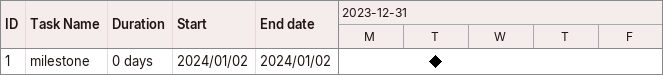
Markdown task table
| ID | Task | Duration | Start | Finish |
|---|---|---|---|---|
| 1 | milestone | 0d | 2024-01-02 | 2024-01-02 |
